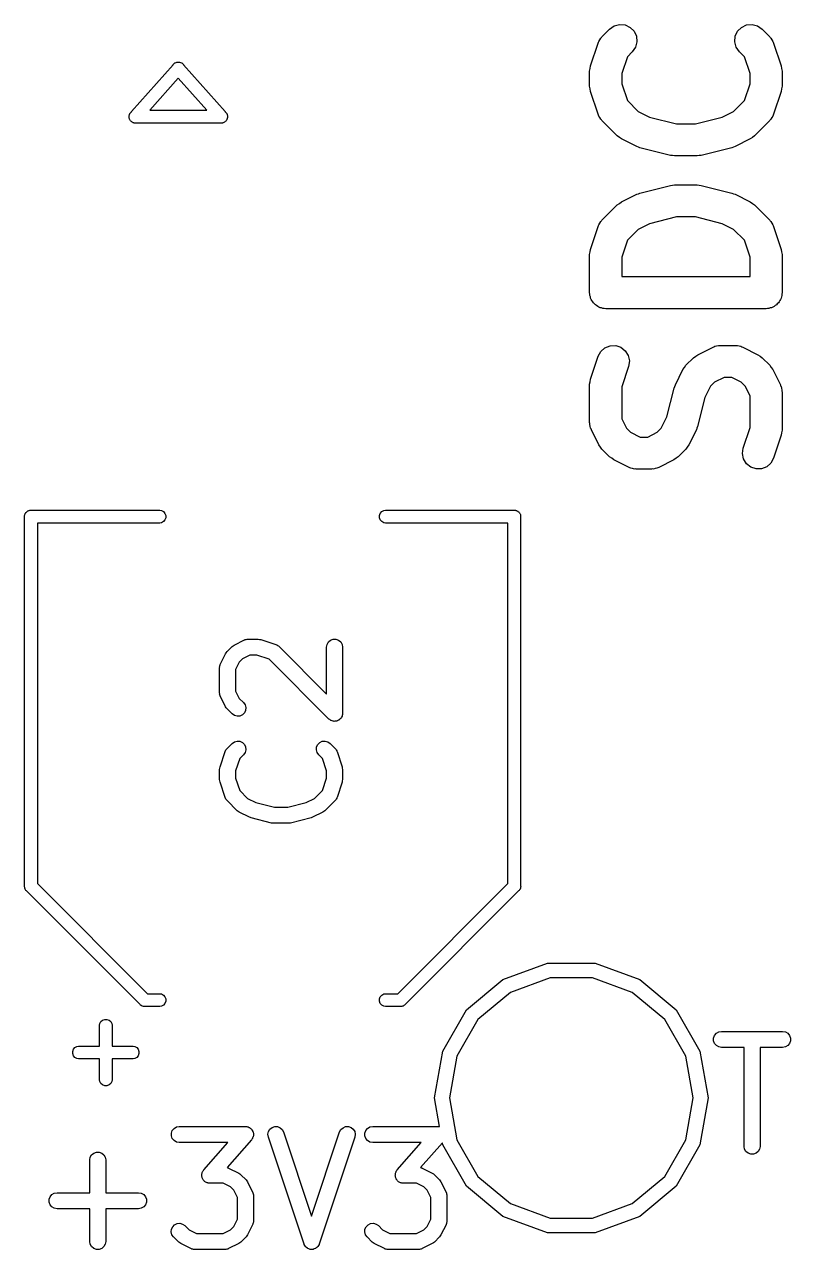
# Model space of a CAD drawing. Extents: x 51.7 to 144.6, y -96 to -33.3.
# Drawn here: x 76.55 to 83.71, y -54.88 to -43.43 of the extents above; entities that cross this region are included whole.
import ezdxf

# ---------------------------------------------------------------- set-up
doc = ezdxf.new("R2010")
doc.units = 0
doc.header["$MEASUREMENT"] = 0
doc.layers.add('BLACK', color=7, linetype='CONTINUOUS')

msp = doc.modelspace()

# ---------------------------------------------------------------- linework, layer by layer
at = {"layer": 'BLACK', "linetype": 'CONTINUOUS'}
for p, q in [((81.9479, -43.5462), (82.0194, -43.4748)), ((82.0194, -43.4748), (82.062, -43.4449)), ((82.062, -43.4449), (82.1124, -43.4314)), ((82.1124, -43.4314), (82.1643, -43.436)), ((82.1643, -43.436), (82.2115, -43.458)), ((82.2115, -43.458), (82.2483, -43.4948)), ((82.2483, -43.4948), (82.2703, -43.542)), ((83.1948, -43.542), (83.2168, -43.4948)), ((83.2168, -43.4948), (83.2537, -43.458)), ((83.2537, -43.458), (83.3009, -43.436)), ((83.3009, -43.436), (83.3528, -43.4314)), ((83.3528, -43.4314), (83.4031, -43.4449)), ((83.4031, -43.4449), (83.4458, -43.4748)), ((83.4458, -43.4748), (83.5172, -43.5462)), ((81.8403, -43.8191), (81.9117, -43.6049)), ((81.9117, -43.6049), (81.9158, -43.5972)), ((81.9158, -43.5972), (81.9181, -43.5889)), ((81.9181, -43.5889), (81.9281, -43.5745)), ((81.9281, -43.5745), (81.9365, -43.559)), ((81.9365, -43.559), (81.943, -43.5533)), ((81.943, -43.5533), (81.9479, -43.5462)), ((82.2749, -43.5939), (82.2614, -43.6442)), ((82.2703, -43.542), (82.2749, -43.5939)), ((83.1903, -43.5939), (83.1948, -43.542)), ((83.2038, -43.6442), (83.1903, -43.5939)), ((83.5172, -43.5462), (83.5222, -43.5533)), ((83.5222, -43.5533), (83.5286, -43.559)), ((83.5286, -43.559), (83.537, -43.5745)), ((83.537, -43.5745), (83.5471, -43.5889)), ((83.5471, -43.5889), (83.5493, -43.5972)), ((83.5493, -43.5972), (83.5534, -43.6049)), ((83.5534, -43.6049), (83.6249, -43.8191)), ((82.1851, -43.7333), (82.1326, -43.8909)), ((82.2315, -43.6869), (82.1851, -43.7333)), ((82.2614, -43.6442), (82.2315, -43.6869)), ((83.2336, -43.6869), (83.2038, -43.6442)), ((83.28, -43.7333), (83.2336, -43.6869)), ((83.3326, -43.8909), (83.28, -43.7333)), ((77.5466, -44.2459), (77.9355, -43.8083)), ((77.9355, -43.8083), (77.9372, -43.8052)), ((77.9372, -43.8052), (77.9425, -43.8005)), ((77.9425, -43.8005), (77.9436, -43.7992)), ((77.9436, -43.7992), (77.9464, -43.797)), ((77.9464, -43.797), (77.953, -43.7911)), ((77.953, -43.7911), (77.9547, -43.7905)), ((77.9547, -43.7905), (77.9561, -43.7894)), ((77.9561, -43.7894), (77.9645, -43.7866)), ((77.9645, -43.7866), (77.9727, -43.7833)), ((77.9727, -43.7833), (77.9745, -43.7833)), ((77.9745, -43.7833), (77.9761, -43.7827)), ((77.9761, -43.7827), (77.985, -43.783)), ((77.985, -43.783), (77.9939, -43.7827)), ((77.9939, -43.7827), (77.9955, -43.7833)), ((77.9955, -43.7833), (77.9973, -43.7833)), ((77.9973, -43.7833), (78.0055, -43.7866)), ((78.0055, -43.7866), (78.0139, -43.7894)), ((78.0139, -43.7894), (78.0153, -43.7905)), ((78.0153, -43.7905), (78.017, -43.7911)), ((78.017, -43.7911), (78.0236, -43.797)), ((78.0236, -43.797), (78.0264, -43.7992)), ((78.0264, -43.7992), (78.0275, -43.8005)), ((78.0275, -43.8005), (78.0328, -43.8052)), ((78.0328, -43.8052), (78.0345, -43.8084)), ((78.0345, -43.8084), (78.4234, -44.2459)), ((81.8326, -43.8666), (81.8367, -43.8429)), ((81.8367, -43.8429), (81.8403, -43.8191)), ((83.6249, -43.8191), (83.6284, -43.8429)), ((83.6284, -43.8429), (83.6326, -43.8666)), ((77.985, -43.9333), (77.7186, -44.233)), ((78.2514, -44.233), (77.985, -43.9333)), ((81.8326, -44.0094), (81.8326, -43.8666)), ((82.1326, -43.8909), (82.1326, -43.9851)), ((83.3326, -43.9851), (83.3326, -43.8909)), ((83.6326, -43.8666), (83.6326, -44.0094)), ((81.8367, -44.0331), (81.8326, -44.0094)), ((81.8403, -44.0569), (81.8367, -44.0331)), ((81.9117, -44.2711), (81.8403, -44.0569)), ((82.1326, -43.9851), (82.1851, -44.1427)), ((83.28, -44.1427), (83.3326, -43.9851)), ((83.6249, -44.0569), (83.5534, -44.2711)), ((83.6284, -44.0331), (83.6249, -44.0569)), ((83.6326, -44.0094), (83.6284, -44.0331)), ((82.1851, -44.1427), (82.2857, -44.2433)), ((83.1794, -44.2433), (83.28, -44.1427)), ((77.5241, -44.2913), (77.525, -44.2869)), ((77.525, -44.2974), (77.5241, -44.2913)), ((77.525, -44.2824), (77.5271, -44.2766)), ((77.525, -44.2869), (77.525, -44.2824)), ((77.525, -44.3036), (77.525, -44.2974)), ((77.5265, -44.3078), (77.525, -44.3036)), ((77.5272, -44.3122), (77.5265, -44.3078)), ((77.5271, -44.2766), (77.5284, -44.2705)), ((77.5301, -44.3176), (77.5272, -44.3122)), ((77.5284, -44.2705), (77.5307, -44.2667)), ((77.5322, -44.3235), (77.5301, -44.3176)), ((77.5307, -44.2667), (77.5322, -44.2625)), ((77.5322, -44.2625), (77.5362, -44.2578)), ((77.5362, -44.2578), (77.5367, -44.2571)), ((77.5367, -44.2571), (77.5396, -44.2538)), ((77.5396, -44.2538), (77.5458, -44.2463)), ((77.5458, -44.2463), (77.5466, -44.2459)), ((77.7186, -44.233), (78.2514, -44.233)), ((78.4234, -44.2459), (78.4242, -44.2463)), ((78.4242, -44.2463), (78.4304, -44.2538)), ((78.4304, -44.2538), (78.4333, -44.2571)), ((78.4333, -44.2571), (78.4338, -44.2578)), ((78.4338, -44.2578), (78.4378, -44.2625)), ((78.4378, -44.2625), (78.4393, -44.2667)), ((78.4399, -44.3176), (78.4378, -44.3235)), ((78.4393, -44.2667), (78.4416, -44.2705)), ((78.4428, -44.3122), (78.4399, -44.3176)), ((78.4416, -44.2705), (78.4429, -44.2766)), ((78.4435, -44.3078), (78.4428, -44.3122)), ((78.4429, -44.2766), (78.445, -44.2824)), ((78.445, -44.3036), (78.4435, -44.3078)), ((78.445, -44.2824), (78.445, -44.2869)), ((78.445, -44.2869), (78.4459, -44.2913)), ((78.4459, -44.2913), (78.445, -44.2974)), ((78.445, -44.2974), (78.445, -44.3036)), ((81.9158, -44.2788), (81.9117, -44.2711)), ((81.9181, -44.2871), (81.9158, -44.2788)), ((81.9281, -44.3015), (81.9181, -44.2871)), ((81.9365, -44.317), (81.9281, -44.3015)), ((81.943, -44.3227), (81.9365, -44.317)), ((82.2857, -44.2433), (82.3921, -44.2965)), ((82.3921, -44.2965), (82.6439, -44.3594)), ((82.8212, -44.3594), (83.0731, -44.2965)), ((83.0731, -44.2965), (83.1794, -44.2433)), ((83.5286, -44.317), (83.5222, -44.3227)), ((83.537, -44.3015), (83.5286, -44.317)), ((83.5471, -44.2871), (83.537, -44.3015)), ((83.5493, -44.2788), (83.5471, -44.2871)), ((83.5534, -44.2711), (83.5493, -44.2788)), ((77.5351, -44.3269), (77.5322, -44.3235)), ((77.5372, -44.3308), (77.5351, -44.3269)), ((77.5419, -44.3349), (77.5372, -44.3308)), ((77.5458, -44.3397), (77.5419, -44.3349)), ((77.5497, -44.3419), (77.5458, -44.3397)), ((77.553, -44.3449), (77.5497, -44.3419)), ((77.5588, -44.3472), (77.553, -44.3449)), ((77.5642, -44.3503), (77.5588, -44.3472)), ((77.5686, -44.351), (77.5642, -44.3503)), ((77.5727, -44.3527), (77.5686, -44.351)), ((77.5789, -44.3528), (77.5727, -44.3527)), ((77.5798, -44.353), (77.5789, -44.3528)), ((77.5842, -44.353), (77.5798, -44.353)), ((77.5939, -44.3533), (77.5842, -44.353)), ((77.5947, -44.353), (77.5939, -44.3533)), ((78.3753, -44.353), (77.5947, -44.353)), ((78.3761, -44.3533), (78.3753, -44.353)), ((78.3858, -44.353), (78.3761, -44.3533)), ((78.3902, -44.353), (78.3858, -44.353)), ((78.3911, -44.3528), (78.3902, -44.353)), ((78.3973, -44.3527), (78.3911, -44.3528)), ((78.4014, -44.351), (78.3973, -44.3527)), ((78.4058, -44.3503), (78.4014, -44.351)), ((78.4112, -44.3472), (78.4058, -44.3503)), ((78.417, -44.3449), (78.4112, -44.3472)), ((78.4203, -44.3419), (78.417, -44.3449)), ((78.4242, -44.3397), (78.4203, -44.3419)), ((78.4281, -44.3349), (78.4242, -44.3397)), ((78.4328, -44.3308), (78.4281, -44.3349)), ((78.4349, -44.3269), (78.4328, -44.3308)), ((78.4378, -44.3235), (78.4349, -44.3269)), ((81.9479, -44.3298), (81.943, -44.3227)), ((82.0908, -44.4726), (81.9479, -44.3298)), ((82.6439, -44.3594), (82.8212, -44.3594)), ((83.5172, -44.3298), (83.3744, -44.4726)), ((83.5222, -44.3227), (83.5172, -44.3298)), ((82.1105, -44.4864), (82.0908, -44.4726)), ((82.1298, -44.5007), (82.1105, -44.4864)), ((82.2726, -44.5722), (82.1298, -44.5007)), ((83.3354, -44.5007), (83.1925, -44.5722)), ((83.3547, -44.4864), (83.3354, -44.5007)), ((83.3744, -44.4726), (83.3547, -44.4864)), ((82.2884, -44.5768), (82.2726, -44.5722)), ((82.3033, -44.5835), (82.2884, -44.5768)), ((82.589, -44.6549), (82.3033, -44.5835)), ((82.6074, -44.6562), (82.589, -44.6549)), ((82.6254, -44.6594), (82.6074, -44.6562)), ((82.8397, -44.6594), (82.6254, -44.6594)), ((82.8578, -44.6562), (82.8397, -44.6594)), ((82.8761, -44.6549), (82.8578, -44.6562)), ((83.1618, -44.5835), (82.8761, -44.6549)), ((83.1768, -44.5768), (83.1618, -44.5835)), ((83.1925, -44.5722), (83.1768, -44.5768)), ((82.3033, -45.0068), (82.589, -44.9353)), ((82.589, -44.9353), (82.6074, -44.934)), ((82.6074, -44.934), (82.6254, -44.9309)), ((82.6254, -44.9309), (82.8397, -44.9309)), ((82.8397, -44.9309), (82.8578, -44.934)), ((82.8578, -44.934), (82.8761, -44.9353)), ((82.8761, -44.9353), (83.1618, -45.0068)), ((81.9479, -45.2605), (82.0908, -45.1176)), ((82.0908, -45.1176), (82.1105, -45.1039)), ((82.1105, -45.1039), (82.1298, -45.0895)), ((82.1298, -45.0895), (82.2726, -45.0181)), ((82.2726, -45.0181), (82.2884, -45.0134)), ((82.2884, -45.0134), (82.3033, -45.0068)), ((83.1618, -45.0068), (83.1768, -45.0134)), ((83.1768, -45.0134), (83.1925, -45.0181)), ((83.1925, -45.0181), (83.3354, -45.0895)), ((83.3354, -45.0895), (83.3547, -45.1039)), ((83.3547, -45.1039), (83.3744, -45.1176)), ((83.3744, -45.1176), (83.5172, -45.2605)), ((82.6439, -45.2309), (82.3921, -45.2938)), ((82.8212, -45.2309), (82.6439, -45.2309)), ((83.0731, -45.2938), (82.8212, -45.2309)), ((81.8403, -45.5334), (81.9117, -45.3191)), ((81.9117, -45.3191), (81.9158, -45.3115)), ((81.9158, -45.3115), (81.9181, -45.3032)), ((81.9181, -45.3032), (81.9281, -45.2888)), ((81.9281, -45.2888), (81.9365, -45.2733)), ((81.9365, -45.2733), (81.943, -45.2676)), ((81.943, -45.2676), (81.9479, -45.2605)), ((82.2857, -45.347), (82.1851, -45.4476)), ((82.3921, -45.2938), (82.2857, -45.347)), ((83.1794, -45.347), (83.0731, -45.2938)), ((83.28, -45.4476), (83.1794, -45.347)), ((83.5172, -45.2605), (83.5222, -45.2676)), ((83.5222, -45.2676), (83.5286, -45.2733)), ((83.5286, -45.2733), (83.537, -45.2888)), ((83.537, -45.2888), (83.5471, -45.3032)), ((83.5471, -45.3032), (83.5493, -45.3115)), ((83.5493, -45.3115), (83.5534, -45.3191)), ((83.5534, -45.3191), (83.6249, -45.5334)), ((82.1851, -45.4476), (82.1326, -45.6052)), ((83.3326, -45.6052), (83.28, -45.4476)), ((81.8326, -45.5809), (81.8367, -45.5572)), ((81.8367, -45.5572), (81.8403, -45.5334)), ((83.6249, -45.5334), (83.6284, -45.5572)), ((83.6284, -45.5572), (83.6326, -45.5809)), ((81.8326, -45.938), (81.8326, -45.5809)), ((82.1326, -45.6052), (82.1326, -45.788)), ((83.3326, -45.788), (83.3326, -45.6052)), ((83.6326, -45.5809), (83.6326, -45.938)), ((82.1326, -45.788), (83.3326, -45.788)), ((81.8349, -45.9509), (81.8326, -45.938)), ((81.8349, -45.964), (81.8349, -45.9509)), ((81.8393, -45.9764), (81.8349, -45.964)), ((81.8416, -45.9893), (81.8393, -45.9764)), ((81.8482, -46.0007), (81.8416, -45.9893)), ((81.8527, -46.013), (81.8482, -46.0007)), ((81.8611, -46.0231), (81.8527, -46.013)), ((81.8677, -46.0344), (81.8611, -46.0231)), ((81.8777, -46.0429), (81.8677, -46.0344)), ((83.5975, -46.0344), (83.5874, -46.0429)), ((83.604, -46.0231), (83.5975, -46.0344)), ((83.6125, -46.013), (83.604, -46.0231)), ((83.617, -46.0007), (83.6125, -46.013)), ((83.6235, -45.9893), (83.617, -46.0007)), ((83.6258, -45.9764), (83.6235, -45.9893)), ((83.6303, -45.964), (83.6258, -45.9764)), ((83.6326, -45.938), (83.6303, -45.9509)), ((83.6303, -45.9509), (83.6303, -45.964)), ((81.8862, -46.0529), (81.8777, -46.0429)), ((81.8975, -46.0595), (81.8862, -46.0529)), ((81.9076, -46.0679), (81.8975, -46.0595)), ((81.9199, -46.0724), (81.9076, -46.0679)), ((81.9313, -46.079), (81.9199, -46.0724)), ((81.9442, -46.0812), (81.9313, -46.079)), ((81.9565, -46.0857), (81.9442, -46.0812)), ((81.9696, -46.0857), (81.9565, -46.0857)), ((81.9826, -46.088), (81.9696, -46.0857)), ((83.4826, -46.088), (81.9826, -46.088)), ((83.4955, -46.0857), (83.4826, -46.088)), ((83.5086, -46.0857), (83.4955, -46.0857)), ((83.5209, -46.0812), (83.5086, -46.0857)), ((83.5339, -46.079), (83.5209, -46.0812)), ((83.5452, -46.0724), (83.5339, -46.079)), ((83.5576, -46.0679), (83.5452, -46.0724)), ((83.5676, -46.0595), (83.5576, -46.0679)), ((83.579, -46.0529), (83.5676, -46.0595)), ((83.5874, -46.0429), (83.579, -46.0529)), ((81.9117, -46.5334), (81.9365, -46.4876)), ((81.9365, -46.4876), (81.9755, -46.453)), ((81.9755, -46.453), (82.0239, -46.4339)), ((82.0239, -46.4339), (82.076, -46.4325)), ((82.076, -46.4325), (82.1254, -46.449)), ((82.1254, -46.449), (82.1662, -46.4813)), ((82.1662, -46.4813), (82.1935, -46.5257)), ((82.8441, -46.5181), (82.9869, -46.4467)), ((82.9869, -46.4467), (82.9952, -46.4442)), ((82.9952, -46.4442), (83.0027, -46.4399)), ((83.0027, -46.4399), (83.02, -46.4369)), ((83.02, -46.4369), (83.0369, -46.4318)), ((83.0369, -46.4318), (83.0455, -46.4324)), ((83.0455, -46.4324), (83.054, -46.4309)), ((83.054, -46.4309), (83.1969, -46.4309)), ((83.1969, -46.4309), (83.2054, -46.4324)), ((83.2054, -46.4324), (83.214, -46.4318)), ((83.214, -46.4318), (83.2309, -46.4369)), ((83.2309, -46.4369), (83.2482, -46.4399)), ((83.2482, -46.4399), (83.2557, -46.4442)), ((83.2557, -46.4442), (83.2639, -46.4467)), ((83.2639, -46.4467), (83.4068, -46.5181)), ((81.8403, -46.7477), (81.9117, -46.5334)), ((82.1935, -46.5257), (82.2039, -46.5768)), ((82.2039, -46.5768), (82.1963, -46.6283)), ((82.7336, -46.6176), (82.8051, -46.5462)), ((82.8051, -46.5462), (82.8248, -46.5324)), ((82.8248, -46.5324), (82.8441, -46.5181)), ((83.4068, -46.5181), (83.4261, -46.5324)), ((83.4261, -46.5324), (83.4458, -46.5462)), ((83.4458, -46.5462), (83.5172, -46.6176)), ((82.1963, -46.6283), (82.1326, -46.8195)), ((82.6341, -46.7995), (82.7056, -46.6566)), ((82.7056, -46.6566), (82.7199, -46.6373)), ((82.7199, -46.6373), (82.7336, -46.6176)), ((83.5172, -46.6176), (83.531, -46.6373)), ((83.531, -46.6373), (83.5453, -46.6566)), ((83.5453, -46.6566), (83.6167, -46.7995)), ((81.8326, -46.7951), (81.8367, -46.7715)), ((81.8326, -47.1523), (81.8326, -46.7951)), ((81.8367, -46.7715), (81.8403, -46.7477)), ((82.1326, -46.8195), (82.1326, -47.1169)), ((82.5553, -47.0999), (82.6228, -46.8302)), ((82.6228, -46.8302), (82.6294, -46.8152)), ((82.6294, -46.8152), (82.6341, -46.7995)), ((82.963, -46.8126), (82.9098, -46.9189)), ((83, -46.7756), (82.963, -46.8126)), ((83.0894, -46.7309), (83, -46.7756)), ((83.1614, -46.7309), (83.0894, -46.7309)), ((83.2509, -46.7756), (83.1614, -46.7309)), ((83.2879, -46.8126), (83.2509, -46.7756)), ((83.3326, -46.902), (83.2879, -46.8126)), ((83.6167, -46.7995), (83.6192, -46.8078)), ((83.6192, -46.8078), (83.6235, -46.8153)), ((83.6235, -46.8153), (83.6266, -46.8326)), ((83.6266, -46.8326), (83.6316, -46.8494)), ((82.9098, -46.9189), (82.8424, -47.1887)), ((83.3326, -47.1994), (83.3326, -46.902)), ((83.6316, -46.8494), (83.6311, -46.8581)), ((83.6311, -46.8581), (83.6326, -46.8666)), ((83.6326, -46.8666), (83.6326, -47.2237)), ((81.8341, -47.1608), (81.8326, -47.1523)), ((81.8336, -47.1694), (81.8341, -47.1608)), ((81.8386, -47.1863), (81.8336, -47.1694)), ((82.1326, -47.1169), (82.1773, -47.2063)), ((82.5022, -47.2063), (82.5553, -47.0999)), ((81.8416, -47.2036), (81.8386, -47.1863)), ((81.8459, -47.2111), (81.8416, -47.2036)), ((81.8484, -47.2194), (81.8459, -47.2111)), ((81.9198, -47.3622), (81.8484, -47.2194)), ((82.1773, -47.2063), (82.2143, -47.2433)), ((82.2143, -47.2433), (82.3037, -47.288)), ((82.3037, -47.288), (82.3757, -47.288)), ((82.3757, -47.288), (82.4651, -47.2433)), ((82.4651, -47.2433), (82.5022, -47.2063)), ((82.831, -47.2194), (82.7596, -47.3622)), ((82.8357, -47.2036), (82.831, -47.2194)), ((82.8424, -47.1887), (82.8357, -47.2036)), ((83.2688, -47.3906), (83.3326, -47.1994)), ((83.6249, -47.2711), (83.5534, -47.4854)), ((83.6284, -47.2474), (83.6249, -47.2711)), ((83.6326, -47.2237), (83.6284, -47.2474)), ((81.9341, -47.3815), (81.9198, -47.3622)), ((81.9479, -47.4012), (81.9341, -47.3815)), ((82.0194, -47.4726), (81.9479, -47.4012)), ((82.7315, -47.4012), (82.6601, -47.4726)), ((82.7453, -47.3815), (82.7315, -47.4012)), ((82.7596, -47.3622), (82.7453, -47.3815)), ((83.2612, -47.4421), (83.2688, -47.3906)), ((82.0391, -47.4864), (82.0194, -47.4726)), ((82.0583, -47.5007), (82.0391, -47.4864)), ((82.2012, -47.5722), (82.0583, -47.5007)), ((82.6211, -47.5007), (82.4782, -47.5722)), ((82.6404, -47.4864), (82.6211, -47.5007)), ((82.6601, -47.4726), (82.6404, -47.4864)), ((83.2716, -47.4931), (83.2612, -47.4421)), ((83.2989, -47.5375), (83.2716, -47.4931)), ((83.5534, -47.4854), (83.5286, -47.5312)), ((82.2095, -47.5746), (82.2012, -47.5722)), ((82.217, -47.579), (82.2095, -47.5746)), ((82.2343, -47.582), (82.217, -47.579)), ((82.2511, -47.587), (82.2343, -47.582)), ((82.2598, -47.5865), (82.2511, -47.587)), ((82.2683, -47.588), (82.2598, -47.5865)), ((82.4111, -47.588), (82.2683, -47.588)), ((82.4197, -47.5865), (82.4111, -47.588)), ((82.4283, -47.587), (82.4197, -47.5865)), ((82.4451, -47.582), (82.4283, -47.587)), ((82.4624, -47.579), (82.4451, -47.582)), ((82.4699, -47.5746), (82.4624, -47.579)), ((82.4782, -47.5722), (82.4699, -47.5746)), ((83.3397, -47.5699), (83.2989, -47.5375)), ((83.3891, -47.5864), (83.3397, -47.5699)), ((83.4412, -47.585), (83.3891, -47.5864)), ((83.4897, -47.5658), (83.4412, -47.585)), ((83.5286, -47.5312), (83.4897, -47.5658)), ((76.5678, -47.9853), (76.5725, -47.9827)), ((76.5725, -47.9827), (76.5765, -47.9792)), ((76.5765, -47.9792), (76.5815, -47.9774)), ((76.5815, -47.9774), (76.5862, -47.9747)), ((76.5862, -47.9747), (76.5914, -47.9738)), ((76.5914, -47.9738), (76.5964, -47.972)), ((76.5964, -47.972), (76.6017, -47.972)), ((76.6017, -47.972), (76.6018, -47.972)), ((76.6018, -47.972), (77.8122, -47.972)), ((77.8122, -47.972), (77.8278, -47.9747)), ((77.8278, -47.9747), (77.8462, -47.9853)), ((79.8878, -47.9853), (79.9062, -47.9747)), ((79.9062, -47.9747), (79.9218, -47.972)), ((79.9218, -47.972), (81.1322, -47.972)), ((81.1322, -47.972), (81.1323, -47.972)), ((81.1323, -47.972), (81.1376, -47.972)), ((81.1376, -47.972), (81.1426, -47.9738)), ((81.1426, -47.9738), (81.1478, -47.9747)), ((81.1478, -47.9747), (81.1525, -47.9774)), ((81.1525, -47.9774), (81.1575, -47.9792)), ((81.1575, -47.9792), (81.1615, -47.9827)), ((81.1615, -47.9827), (81.1662, -47.9853)), ((76.547, -48.0214), (76.5488, -48.0164)), ((76.547, -48.0268), (76.547, -48.0214)), ((76.547, -51.485), (76.547, -48.0268)), ((76.5488, -48.0164), (76.5498, -48.0112)), ((76.5498, -48.0112), (76.5524, -48.0066)), ((76.5524, -48.0066), (76.5542, -48.0015)), ((76.5542, -48.0015), (76.5577, -47.9974)), ((76.5577, -47.9974), (76.5603, -47.9928)), ((76.5603, -47.9928), (76.5644, -47.9894)), ((76.5644, -47.9894), (76.5678, -47.9853)), ((77.8122, -48.092), (76.667, -48.092)), ((76.667, -48.092), (76.667, -51.4627)), ((77.8278, -48.0893), (77.8122, -48.092)), ((77.8462, -48.0787), (77.8278, -48.0893)), ((77.8462, -47.9853), (77.8598, -48.0015)), ((77.8598, -48.0625), (77.8462, -48.0787)), ((77.8598, -48.0015), (77.867, -48.0214)), ((77.867, -48.0426), (77.8598, -48.0625)), ((77.867, -48.0214), (77.867, -48.0426)), ((79.867, -48.0214), (79.8742, -48.0015)), ((79.867, -48.0426), (79.867, -48.0214)), ((79.8742, -48.0625), (79.867, -48.0426)), ((79.8742, -48.0015), (79.8878, -47.9853)), ((79.8878, -48.0787), (79.8742, -48.0625)), ((79.9062, -48.0893), (79.8878, -48.0787)), ((79.9218, -48.092), (79.9062, -48.0893)), ((81.067, -48.092), (79.9218, -48.092)), ((81.067, -51.4627), (81.067, -48.092)), ((81.1662, -47.9853), (81.1696, -47.9894)), ((81.1696, -47.9894), (81.1737, -47.9928)), ((81.1737, -47.9928), (81.1763, -47.9975)), ((81.1763, -47.9975), (81.1798, -48.0015)), ((81.1798, -48.0015), (81.1816, -48.0065)), ((81.1816, -48.0065), (81.1843, -48.0112)), ((81.1843, -48.0112), (81.1852, -48.0164)), ((81.1852, -48.0164), (81.187, -48.0214)), ((81.187, -48.0214), (81.187, -48.0267)), ((81.187, -48.0267), (81.187, -48.0268)), ((81.187, -48.0268), (81.187, -51.485)), ((78.4886, -49.2469), (78.4984, -49.24)), ((78.4984, -49.24), (78.5081, -49.2328)), ((78.5081, -49.2328), (78.6033, -49.1852)), ((78.6033, -49.1852), (78.6075, -49.184)), ((78.6075, -49.184), (78.6112, -49.1818)), ((78.6112, -49.1818), (78.6199, -49.1803)), ((78.6199, -49.1803), (78.6283, -49.1778)), ((78.6283, -49.1778), (78.6326, -49.178)), ((78.6326, -49.178), (78.6369, -49.1773)), ((78.6369, -49.1773), (78.7321, -49.1773)), ((78.7321, -49.1773), (78.7439, -49.1794)), ((78.7439, -49.1794), (78.7558, -49.1811)), ((78.7558, -49.1811), (78.8987, -49.2288)), ((78.8987, -49.2288), (78.9025, -49.2308)), ((78.9025, -49.2308), (78.9066, -49.2319)), ((78.9066, -49.2319), (78.9138, -49.237)), ((78.9138, -49.237), (78.9216, -49.2412)), ((78.9216, -49.2412), (78.9244, -49.2444)), ((79.3714, -49.2523), (79.3759, -49.2266)), ((79.3759, -49.2266), (79.3889, -49.2041)), ((79.3889, -49.2041), (79.4089, -49.1873)), ((79.4089, -49.1873), (79.4334, -49.1784)), ((79.4334, -49.1784), (79.4594, -49.1784)), ((79.4594, -49.1784), (79.4839, -49.1873)), ((79.4839, -49.1873), (79.5038, -49.2041)), ((79.5038, -49.2041), (79.5169, -49.2266)), ((79.5169, -49.2266), (79.5214, -49.2523)), ((78.3793, -49.4092), (78.4269, -49.314)), ((78.4269, -49.314), (78.4341, -49.3043)), ((78.4341, -49.3043), (78.441, -49.2945)), ((78.441, -49.2945), (78.4886, -49.2469)), ((78.6546, -49.3273), (78.586, -49.3615)), ((78.7199, -49.3273), (78.6546, -49.3273)), ((78.8344, -49.3655), (78.7199, -49.3273)), ((78.9244, -49.2444), (78.928, -49.2469)), ((78.928, -49.2469), (79.3714, -49.6903)), ((79.3714, -49.6903), (79.3714, -49.2523)), ((79.5214, -49.2523), (79.5214, -49.8713)), ((78.3714, -49.4428), (78.3721, -49.4385)), ((78.3714, -49.6809), (78.3714, -49.4428)), ((78.3719, -49.4342), (78.3744, -49.4258)), ((78.3721, -49.4385), (78.3719, -49.4342)), ((78.3744, -49.4258), (78.3759, -49.4171)), ((78.3759, -49.4171), (78.3781, -49.4134)), ((78.3781, -49.4134), (78.3793, -49.4092)), ((78.5556, -49.3919), (78.5214, -49.4605)), ((78.5214, -49.4605), (78.5214, -49.6632)), ((78.586, -49.3615), (78.5556, -49.3919)), ((79.3933, -49.9244), (78.8344, -49.3655)), ((78.3721, -49.6851), (78.3714, -49.6809)), ((78.3719, -49.6894), (78.3721, -49.6851)), ((78.3744, -49.6979), (78.3719, -49.6894)), ((78.3759, -49.7065), (78.3744, -49.6979)), ((78.5214, -49.6632), (78.5556, -49.7317)), ((78.3781, -49.7103), (78.3759, -49.7065)), ((78.3793, -49.7144), (78.3781, -49.7103)), ((78.4269, -49.8096), (78.3793, -49.7144)), ((78.4341, -49.8193), (78.4269, -49.8096)), ((78.5556, -49.7317), (78.5947, -49.7707)), ((78.5947, -49.7707), (78.6096, -49.792)), ((78.6096, -49.792), (78.6163, -49.8172)), ((78.441, -49.8291), (78.4341, -49.8193)), ((78.4886, -49.8767), (78.441, -49.8291)), ((78.5099, -49.8917), (78.4886, -49.8767)), ((78.5351, -49.8984), (78.5099, -49.8917)), ((78.561, -49.8962), (78.5351, -49.8984)), ((78.5846, -49.8852), (78.561, -49.8962)), ((78.6031, -49.8667), (78.5846, -49.8852)), ((78.6141, -49.8431), (78.6031, -49.8667)), ((78.6163, -49.8172), (78.6141, -49.8431)), ((79.4014, -49.93), (79.3933, -49.9244)), ((79.4089, -49.9363), (79.4014, -49.93)), ((79.4963, -49.9258), (79.4894, -49.9328)), ((79.5038, -49.9195), (79.4963, -49.9258)), ((79.5055, -49.9167), (79.5038, -49.9195)), ((79.5078, -49.9144), (79.5055, -49.9167)), ((79.512, -49.9055), (79.5078, -49.9144)), ((79.5169, -49.897), (79.512, -49.9055)), ((79.5174, -49.8937), (79.5169, -49.897)), ((79.5188, -49.8907), (79.5174, -49.8937)), ((79.5197, -49.881), (79.5188, -49.8907)), ((79.5214, -49.8713), (79.5197, -49.881)), ((79.412, -49.9374), (79.4089, -49.9363)), ((79.4147, -49.9393), (79.412, -49.9374)), ((79.4241, -49.9418), (79.4147, -49.9393)), ((79.4334, -49.9452), (79.4241, -49.9418)), ((79.4367, -49.9452), (79.4334, -49.9452)), ((79.4398, -49.946), (79.4367, -49.9452)), ((79.4496, -49.9452), (79.4398, -49.946)), ((79.4594, -49.9452), (79.4496, -49.9452)), ((79.4625, -49.9441), (79.4594, -49.9452)), ((79.4658, -49.9438), (79.4625, -49.9441)), ((79.4747, -49.9396), (79.4658, -49.9438)), ((79.4839, -49.9363), (79.4747, -49.9396)), ((79.4864, -49.9342), (79.4839, -49.9363)), ((79.4894, -49.9328), (79.4864, -49.9342)), ((78.441, -50.1993), (78.4886, -50.1516)), ((78.4886, -50.1516), (78.5099, -50.1367)), ((78.5099, -50.1367), (78.5351, -50.13)), ((78.5351, -50.13), (78.561, -50.1322)), ((78.561, -50.1322), (78.5846, -50.1432)), ((78.5846, -50.1432), (78.6031, -50.1616)), ((79.2897, -50.1616), (79.3081, -50.1432)), ((79.3081, -50.1432), (79.3317, -50.1322)), ((79.3317, -50.1322), (79.3577, -50.13)), ((79.3577, -50.13), (79.3828, -50.1367)), ((79.3828, -50.1367), (79.4042, -50.1516)), ((79.4042, -50.1516), (79.4518, -50.1993)), ((78.3752, -50.3714), (78.4228, -50.2286)), ((78.4228, -50.2286), (78.4249, -50.2248)), ((78.4249, -50.2248), (78.426, -50.2206)), ((78.426, -50.2206), (78.4311, -50.2134)), ((78.4311, -50.2134), (78.4353, -50.2057)), ((78.4353, -50.2057), (78.4385, -50.2028)), ((78.4385, -50.2028), (78.441, -50.1993)), ((78.5947, -50.2577), (78.5596, -50.2928)), ((78.6096, -50.2364), (78.5947, -50.2577)), ((78.6031, -50.1616), (78.6141, -50.1853)), ((78.6163, -50.2112), (78.6096, -50.2364)), ((78.6141, -50.1853), (78.6163, -50.2112)), ((79.2764, -50.2112), (79.2787, -50.1853)), ((79.2832, -50.2364), (79.2764, -50.2112)), ((79.2787, -50.1853), (79.2897, -50.1616)), ((79.2981, -50.2577), (79.2832, -50.2364)), ((79.3332, -50.2928), (79.2981, -50.2577)), ((79.4518, -50.1993), (79.4543, -50.2028)), ((79.4543, -50.2028), (79.4575, -50.2057)), ((79.4575, -50.2057), (79.4617, -50.2134)), ((79.4617, -50.2134), (79.4667, -50.2206)), ((79.4667, -50.2206), (79.4679, -50.2248)), ((79.4679, -50.2248), (79.4699, -50.2286)), ((79.4699, -50.2286), (79.5175, -50.3714)), ((78.3714, -50.3951), (78.3735, -50.3833)), ((78.3735, -50.3833), (78.3752, -50.3714)), ((78.5596, -50.2928), (78.5214, -50.4073)), ((79.3714, -50.4073), (79.3332, -50.2928)), ((79.5175, -50.3714), (79.5193, -50.3833)), ((79.5193, -50.3833), (79.5214, -50.3951)), ((78.3714, -50.4904), (78.3714, -50.3951)), ((78.3735, -50.5022), (78.3714, -50.4904)), ((78.3752, -50.5141), (78.3735, -50.5022)), ((78.5214, -50.4073), (78.5214, -50.4782)), ((78.5214, -50.4782), (78.5596, -50.5927)), ((79.3332, -50.5927), (79.3714, -50.4782)), ((79.3714, -50.4782), (79.3714, -50.4073)), ((79.5193, -50.5022), (79.5175, -50.5141)), ((79.5214, -50.4904), (79.5193, -50.5022)), ((79.5214, -50.3951), (79.5214, -50.4904)), ((78.4228, -50.657), (78.3752, -50.5141)), ((78.5596, -50.5927), (78.6337, -50.6668)), ((79.2591, -50.6668), (79.3332, -50.5927)), ((79.5175, -50.5141), (79.4699, -50.657)), ((78.4249, -50.6608), (78.4228, -50.657)), ((78.426, -50.6649), (78.4249, -50.6608)), ((78.4311, -50.6721), (78.426, -50.6649)), ((78.4353, -50.6799), (78.4311, -50.6721)), ((78.4385, -50.6827), (78.4353, -50.6799)), ((78.441, -50.6863), (78.4385, -50.6827)), ((78.5362, -50.7815), (78.441, -50.6863)), ((78.6337, -50.6668), (78.7107, -50.7053)), ((78.7107, -50.7053), (78.8842, -50.7487)), ((79.0086, -50.7487), (79.1821, -50.7053)), ((79.1821, -50.7053), (79.2591, -50.6668)), ((79.4518, -50.6863), (79.3566, -50.7815)), ((79.4543, -50.6827), (79.4518, -50.6863)), ((79.4575, -50.6799), (79.4543, -50.6827)), ((79.4617, -50.6721), (79.4575, -50.6799)), ((79.4667, -50.6649), (79.4617, -50.6721)), ((79.4679, -50.6608), (79.4667, -50.6649)), ((79.4699, -50.657), (79.4679, -50.6608)), ((78.546, -50.7884), (78.5362, -50.7815)), ((78.5557, -50.7956), (78.546, -50.7884)), ((78.6509, -50.8432), (78.5557, -50.7956)), ((78.6588, -50.8455), (78.6509, -50.8432)), ((78.6663, -50.8489), (78.6588, -50.8455)), ((78.8842, -50.7487), (79.0086, -50.7487)), ((79.234, -50.8455), (79.2265, -50.8489)), ((79.2418, -50.8432), (79.234, -50.8455)), ((79.3371, -50.7956), (79.2418, -50.8432)), ((79.3467, -50.7884), (79.3371, -50.7956)), ((79.3566, -50.7815), (79.3467, -50.7884)), ((78.8568, -50.8965), (78.6663, -50.8489)), ((78.8659, -50.8971), (78.8568, -50.8965)), ((78.875, -50.8987), (78.8659, -50.8971)), ((79.0178, -50.8987), (78.875, -50.8987)), ((79.0268, -50.8971), (79.0178, -50.8987)), ((79.036, -50.8965), (79.0268, -50.8971)), ((79.2265, -50.8489), (79.036, -50.8965)), ((76.5463, -51.4929), (76.547, -51.485)), ((76.5484, -51.5006), (76.5463, -51.4929)), ((76.5497, -51.5084), (76.5484, -51.5006)), ((76.5511, -51.5107), (76.5497, -51.5084)), ((76.5518, -51.5133), (76.5511, -51.5107)), ((76.5563, -51.5198), (76.5518, -51.5133)), ((76.5603, -51.5267), (76.5563, -51.5198)), ((76.5664, -51.5318), (76.5603, -51.5267)), ((77.6272, -52.5926), (76.5664, -51.5318)), ((76.667, -51.4627), (77.6963, -52.492)), ((80.0377, -52.492), (81.067, -51.4627)), ((81.1676, -51.5318), (80.1068, -52.5926)), ((81.1737, -51.5267), (81.1676, -51.5318)), ((81.1776, -51.5198), (81.1737, -51.5267)), ((81.1822, -51.5133), (81.1776, -51.5198)), ((81.1829, -51.5107), (81.1822, -51.5133)), ((81.1843, -51.5084), (81.1829, -51.5107)), ((81.1856, -51.5006), (81.1843, -51.5084)), ((81.1877, -51.4929), (81.1856, -51.5006)), ((81.187, -51.485), (81.1877, -51.4929)), ((81.021, -52.3585), (81.4387, -52.2064)), ((81.4387, -52.2064), (81.8833, -52.2064)), ((81.8833, -52.2064), (82.301, -52.3585)), ((80.6805, -52.6442), (81.021, -52.3585)), ((81.463, -52.3443), (81.091, -52.4797)), ((81.859, -52.3443), (81.463, -52.3443)), ((82.231, -52.4797), (81.859, -52.3443)), ((82.301, -52.3585), (82.6415, -52.6442)), ((77.6963, -52.492), (77.8122, -52.492)), ((77.8122, -52.492), (77.8278, -52.4947)), ((77.8278, -52.4947), (77.8462, -52.5053)), ((77.8462, -52.5053), (77.8598, -52.5215)), ((77.8598, -52.5215), (77.867, -52.5414)), ((77.867, -52.5626), (77.8598, -52.5825)), ((77.867, -52.5414), (77.867, -52.5626)), ((79.867, -52.5414), (79.8742, -52.5215)), ((79.867, -52.5626), (79.867, -52.5414)), ((79.8742, -52.5825), (79.867, -52.5626)), ((79.8742, -52.5215), (79.8878, -52.5053)), ((79.8878, -52.5053), (79.9062, -52.4947)), ((79.9062, -52.4947), (79.9218, -52.492)), ((79.9218, -52.492), (80.0377, -52.492)), ((81.091, -52.4797), (80.7877, -52.7342)), ((82.5343, -52.7342), (82.231, -52.4797)), ((77.6323, -52.5987), (77.6272, -52.5926)), ((77.6392, -52.6026), (77.6323, -52.5987)), ((77.6457, -52.6072), (77.6392, -52.6026)), ((77.6483, -52.6079), (77.6457, -52.6072)), ((77.6506, -52.6093), (77.6483, -52.6079)), ((77.6584, -52.6106), (77.6506, -52.6093)), ((77.6661, -52.6127), (77.6584, -52.6106)), ((77.674, -52.612), (77.6661, -52.6127)), ((77.8122, -52.612), (77.674, -52.612)), ((77.8278, -52.6093), (77.8122, -52.612)), ((77.8462, -52.5987), (77.8278, -52.6093)), ((77.8598, -52.5825), (77.8462, -52.5987)), ((79.8878, -52.5987), (79.8742, -52.5825)), ((79.9062, -52.6093), (79.8878, -52.5987)), ((79.9218, -52.612), (79.9062, -52.6093)), ((80.06, -52.612), (79.9218, -52.612)), ((80.0679, -52.6127), (80.06, -52.612)), ((80.0756, -52.6106), (80.0679, -52.6127)), ((80.0834, -52.6093), (80.0756, -52.6106)), ((80.0857, -52.6079), (80.0834, -52.6093)), ((80.0883, -52.6072), (80.0857, -52.6079)), ((80.0948, -52.6027), (80.0883, -52.6072)), ((80.1017, -52.5987), (80.0948, -52.6027)), ((80.1068, -52.5926), (80.1017, -52.5987)), ((80.4582, -53.0292), (80.6805, -52.6442)), ((82.6415, -52.6442), (82.8638, -53.0292)), ((77.247, -52.7868), (77.2497, -52.7712)), ((77.247, -52.982), (77.247, -52.7868)), ((77.2497, -52.7712), (77.2603, -52.7528)), ((77.2603, -52.7528), (77.2765, -52.7392)), ((77.2765, -52.7392), (77.2964, -52.732)), ((77.2964, -52.732), (77.3176, -52.732)), ((77.3176, -52.732), (77.3375, -52.7392)), ((77.3375, -52.7392), (77.3537, -52.7528)), ((77.3537, -52.7528), (77.3643, -52.7712)), ((77.3643, -52.7712), (77.367, -52.7868)), ((77.367, -52.7868), (77.367, -52.982)), ((80.7877, -52.7342), (80.5897, -53.0771)), ((82.7322, -53.0771), (82.5343, -52.7342)), ((82.9922, -52.9064), (83.0011, -52.8819)), ((82.9922, -52.9324), (82.9922, -52.9064)), ((83.0011, -52.8819), (83.0179, -52.8619)), ((83.0179, -52.8619), (83.0404, -52.8489)), ((83.0404, -52.8489), (83.0661, -52.8444)), ((83.0661, -52.8444), (83.6375, -52.8444)), ((83.6375, -52.8444), (83.6632, -52.8489)), ((83.6632, -52.8489), (83.6857, -52.8619)), ((83.6857, -52.8619), (83.7025, -52.8819)), ((83.7025, -52.8819), (83.7114, -52.9064)), ((83.7114, -52.9064), (83.7114, -52.9324)), ((76.997, -53.0314), (77.0042, -53.0115)), ((77.0042, -53.0115), (77.0178, -52.9953)), ((77.0178, -52.9953), (77.0362, -52.9847)), ((77.0362, -52.9847), (77.0518, -52.982)), ((77.0518, -52.982), (77.247, -52.982)), ((77.367, -52.982), (77.5622, -52.982)), ((77.5622, -52.982), (77.5778, -52.9847)), ((77.5778, -52.9847), (77.5962, -52.9953)), ((77.5962, -52.9953), (77.6098, -53.0115)), ((77.6098, -53.0115), (77.617, -53.0314)), ((83.0011, -52.9569), (82.9922, -52.9324)), ((83.0179, -52.9768), (83.0011, -52.9569)), ((83.0404, -52.9899), (83.0179, -52.9768)), ((83.0661, -52.9944), (83.0404, -52.9899)), ((83.2768, -52.9944), (83.0661, -52.9944)), ((83.2768, -53.9194), (83.2768, -52.9944)), ((83.6375, -52.9944), (83.4268, -52.9944)), ((83.4268, -52.9944), (83.4268, -53.9194)), ((83.6632, -52.9899), (83.6375, -52.9944)), ((83.6857, -52.9768), (83.6632, -52.9899)), ((83.7025, -52.9569), (83.6857, -52.9768)), ((83.7114, -52.9324), (83.7025, -52.9569)), ((76.997, -53.0526), (76.997, -53.0314)), ((77.0042, -53.0725), (76.997, -53.0526)), ((77.0178, -53.0887), (77.0042, -53.0725)), ((77.0362, -53.0993), (77.0178, -53.0887)), ((77.0518, -53.102), (77.0362, -53.0993)), ((77.247, -53.102), (77.0518, -53.102)), ((77.247, -53.2972), (77.247, -53.102)), ((77.5622, -53.102), (77.367, -53.102)), ((77.367, -53.102), (77.367, -53.2972)), ((77.5778, -53.0993), (77.5622, -53.102)), ((77.5962, -53.0887), (77.5778, -53.0993)), ((77.6098, -53.0725), (77.5962, -53.0887)), ((77.617, -53.0526), (77.6098, -53.0725)), ((77.617, -53.0314), (77.617, -53.0526)), ((80.381, -53.467), (80.4582, -53.0292)), ((80.5897, -53.0771), (80.521, -53.467)), ((82.801, -53.467), (82.7322, -53.0771)), ((82.8638, -53.0292), (82.941, -53.467)), ((77.2497, -53.3128), (77.247, -53.2972)), ((77.2603, -53.3312), (77.2497, -53.3128)), ((77.2765, -53.3448), (77.2603, -53.3312)), ((77.2964, -53.352), (77.2765, -53.3448)), ((77.3176, -53.352), (77.2964, -53.352)), ((77.3375, -53.3448), (77.3176, -53.352)), ((77.3537, -53.3312), (77.3375, -53.3448)), ((77.3643, -53.3128), (77.3537, -53.3312)), ((77.367, -53.2972), (77.3643, -53.3128)), ((80.4281, -53.7344), (80.381, -53.467)), ((80.521, -53.467), (80.5897, -53.8569)), ((82.7322, -53.8569), (82.801, -53.467)), ((82.941, -53.467), (82.8638, -53.9048)), ((77.9201, -53.7954), (77.929, -53.7709)), ((77.9201, -53.8214), (77.9201, -53.7954)), ((77.929, -53.8459), (77.9201, -53.8214)), ((77.929, -53.7709), (77.9457, -53.7509)), ((77.9457, -53.7509), (77.9683, -53.7379)), ((77.9683, -53.7379), (77.994, -53.7334)), ((77.994, -53.7334), (78.613, -53.7334)), ((78.613, -53.7334), (78.6202, -53.7347)), ((78.6202, -53.7347), (78.6275, -53.7348)), ((78.6275, -53.7348), (78.6329, -53.7369)), ((78.6329, -53.7369), (78.6387, -53.7379)), ((78.6387, -53.7379), (78.645, -53.7416)), ((78.645, -53.7416), (78.6518, -53.7442)), ((78.6518, -53.7442), (78.6562, -53.748)), ((78.6562, -53.748), (78.6612, -53.7509)), ((78.6612, -53.7509), (78.6659, -53.7565)), ((78.6659, -53.7565), (78.6714, -53.7614)), ((78.6714, -53.7614), (78.6742, -53.7664)), ((78.6742, -53.7664), (78.678, -53.7709)), ((78.678, -53.7709), (78.6805, -53.7778)), ((78.6805, -53.7778), (78.684, -53.7842)), ((78.684, -53.7842), (78.6849, -53.7899)), ((78.6869, -53.8214), (78.6844, -53.8283)), ((78.6849, -53.7899), (78.6869, -53.7954)), ((78.6869, -53.7954), (78.6869, -53.8027)), ((78.6869, -53.8027), (78.688, -53.8099)), ((78.688, -53.8099), (78.6869, -53.8156)), ((78.6869, -53.8156), (78.6869, -53.8214)), ((78.8237, -53.8063), (78.829, -53.7808)), ((78.8276, -53.8321), (78.8237, -53.8063)), ((78.829, -53.7808), (78.8426, -53.7586)), ((78.8426, -53.7586), (78.863, -53.7424)), ((78.863, -53.7424), (78.8877, -53.7342)), ((78.8877, -53.7342), (78.9137, -53.7349)), ((78.9137, -53.7349), (78.938, -53.7445)), ((78.938, -53.7445), (78.9575, -53.7618)), ((78.9575, -53.7618), (78.9699, -53.7847)), ((78.9699, -53.7847), (79.232, -54.5712)), ((79.232, -54.5712), (79.4942, -53.7847)), ((79.4942, -53.7847), (79.5066, -53.7618)), ((79.5066, -53.7618), (79.5261, -53.7445)), ((79.5261, -53.7445), (79.5503, -53.7349)), ((79.5503, -53.7349), (79.5764, -53.7342)), ((79.5764, -53.7342), (79.6011, -53.7424)), ((79.6011, -53.7424), (79.6215, -53.7586)), ((79.6215, -53.7586), (79.6351, -53.7808)), ((79.6351, -53.7808), (79.6404, -53.8063)), ((79.6404, -53.8063), (79.6365, -53.8321)), ((79.7296, -53.7954), (79.7385, -53.7709)), ((79.7296, -53.8214), (79.7296, -53.7954)), ((79.7385, -53.8459), (79.7296, -53.8214)), ((79.7385, -53.7709), (79.7553, -53.7509)), ((79.7553, -53.7509), (79.7778, -53.7379)), ((79.7778, -53.7379), (79.8035, -53.7334)), ((79.8035, -53.7334), (80.4225, -53.7334)), ((80.4225, -53.7334), (80.4281, -53.7344)), ((77.9457, -53.8658), (77.929, -53.8459)), ((77.9683, -53.8789), (77.9457, -53.8658)), ((77.994, -53.8834), (77.9683, -53.8789)), ((78.4477, -53.8834), (77.994, -53.8834)), ((78.2232, -54.1399), (78.4477, -53.8834)), ((78.6694, -53.8578), (78.442, -54.1178)), ((78.6732, -53.8515), (78.6694, -53.8578)), ((78.678, -53.8459), (78.6732, -53.8515)), ((78.6799, -53.8404), (78.678, -53.8459)), ((78.6829, -53.8355), (78.6799, -53.8404)), ((78.6844, -53.8283), (78.6829, -53.8355)), ((79.1609, -54.8321), (78.8276, -53.8321)), ((79.6365, -53.8321), (79.3032, -54.8321)), ((79.7553, -53.8658), (79.7385, -53.8459)), ((79.7778, -53.8789), (79.7553, -53.8658)), ((79.8035, -53.8834), (79.7778, -53.8789)), ((80.2572, -53.8834), (79.8035, -53.8834)), ((80.0327, -54.1399), (80.2572, -53.8834)), ((80.4548, -53.8854), (80.2515, -54.1178)), ((80.4582, -53.9048), (80.4548, -53.8854)), ((80.6805, -54.2898), (80.4582, -53.9048)), ((80.5897, -53.8569), (80.7877, -54.1998)), ((82.5343, -54.1998), (82.7322, -53.8569)), ((82.8638, -53.9048), (82.6415, -54.2898)), ((83.2813, -53.945), (83.2768, -53.9194)), ((83.4268, -53.9194), (83.4223, -53.945)), ((77.157, -54.0465), (77.1616, -54.0208)), ((77.157, -54.3524), (77.157, -54.0465)), ((77.1616, -54.0208), (77.1746, -53.9983)), ((77.1746, -53.9983), (77.1945, -53.9815)), ((77.1945, -53.9815), (77.219, -53.9726)), ((77.219, -53.9726), (77.2451, -53.9726)), ((77.2451, -53.9726), (77.2695, -53.9815)), ((77.2695, -53.9815), (77.2895, -53.9983)), ((77.2895, -53.9983), (77.3025, -54.0208)), ((77.3025, -54.0208), (77.307, -54.0465)), ((77.307, -54.0465), (77.307, -54.3524)), ((83.2944, -53.9676), (83.2813, -53.945)), ((83.3143, -53.9843), (83.2944, -53.9676)), ((83.3388, -53.9932), (83.3143, -53.9843)), ((83.3648, -53.9932), (83.3388, -53.9932)), ((83.3893, -53.9843), (83.3648, -53.9932)), ((83.4093, -53.9676), (83.3893, -53.9843)), ((83.4223, -53.945), (83.4093, -53.9676)), ((78.2083, -54.1694), (78.2097, -54.1622)), ((78.2097, -54.1622), (78.2127, -54.1573)), ((78.2127, -54.1573), (78.2147, -54.1518)), ((78.2147, -54.1518), (78.2194, -54.1462)), ((78.2194, -54.1462), (78.2232, -54.1399)), ((78.442, -54.1178), (78.4482, -54.1189)), ((78.4482, -54.1189), (78.4519, -54.121)), ((78.4519, -54.121), (78.4561, -54.1223)), ((78.4561, -54.1223), (78.5513, -54.1699)), ((80.0178, -54.1694), (80.0193, -54.1622)), ((80.0193, -54.1622), (80.0223, -54.1573)), ((80.0223, -54.1573), (80.0242, -54.1518)), ((80.0242, -54.1518), (80.029, -54.1462)), ((80.029, -54.1462), (80.0327, -54.1399)), ((80.2515, -54.1178), (80.2577, -54.1189)), ((80.2577, -54.1189), (80.2614, -54.121)), ((80.2614, -54.121), (80.2656, -54.1223)), ((80.2656, -54.1223), (80.3608, -54.1699)), ((78.2047, -54.1878), (78.2058, -54.1821)), ((78.2058, -54.195), (78.2047, -54.1878)), ((78.2058, -54.1763), (78.2083, -54.1694)), ((78.2058, -54.1821), (78.2058, -54.1763)), ((78.2058, -54.2024), (78.2058, -54.195)), ((78.2078, -54.2078), (78.2058, -54.2024)), ((78.2087, -54.2135), (78.2078, -54.2078)), ((78.2122, -54.2199), (78.2087, -54.2135)), ((78.2147, -54.2268), (78.2122, -54.2199)), ((78.2184, -54.2313), (78.2147, -54.2268)), ((78.2212, -54.2363), (78.2184, -54.2313)), ((78.2267, -54.2412), (78.2212, -54.2363)), ((78.2315, -54.2468), (78.2267, -54.2412)), ((78.2365, -54.2497), (78.2315, -54.2468)), ((78.2408, -54.2535), (78.2365, -54.2497)), ((78.2477, -54.2561), (78.2408, -54.2535)), ((78.254, -54.2598), (78.2477, -54.2561)), ((78.2597, -54.2608), (78.254, -54.2598)), ((78.2651, -54.2629), (78.2597, -54.2608)), ((78.2724, -54.2631), (78.2651, -54.2629)), ((78.2797, -54.2643), (78.2724, -54.2631)), ((78.4048, -54.2643), (78.2797, -54.2643)), ((78.4733, -54.2986), (78.4048, -54.2643)), ((78.5513, -54.1699), (78.561, -54.177)), ((78.561, -54.177), (78.5708, -54.1839)), ((78.5708, -54.1839), (78.6184, -54.2315)), ((78.6184, -54.2315), (78.6253, -54.2414)), ((78.6253, -54.2414), (78.6325, -54.251)), ((78.6325, -54.251), (78.6801, -54.3463)), ((80.0142, -54.1878), (80.0153, -54.1821)), ((80.0153, -54.195), (80.0142, -54.1878)), ((80.0153, -54.1763), (80.0178, -54.1694)), ((80.0153, -54.1821), (80.0153, -54.1763)), ((80.0153, -54.2024), (80.0153, -54.195)), ((80.0173, -54.2078), (80.0153, -54.2024)), ((80.0182, -54.2135), (80.0173, -54.2078)), ((80.0217, -54.2199), (80.0182, -54.2135)), ((80.0242, -54.2268), (80.0217, -54.2199)), ((80.028, -54.2313), (80.0242, -54.2268)), ((80.0308, -54.2363), (80.028, -54.2313)), ((80.0363, -54.2412), (80.0308, -54.2363)), ((80.041, -54.2468), (80.0363, -54.2412)), ((80.046, -54.2497), (80.041, -54.2468)), ((80.0504, -54.2535), (80.046, -54.2497)), ((80.0572, -54.2561), (80.0504, -54.2535)), ((80.0635, -54.2598), (80.0572, -54.2561)), ((80.0692, -54.2608), (80.0635, -54.2598)), ((80.0746, -54.2629), (80.0692, -54.2608)), ((80.082, -54.2631), (80.0746, -54.2629)), ((80.0892, -54.2643), (80.082, -54.2631)), ((80.2143, -54.2643), (80.0892, -54.2643)), ((80.2829, -54.2986), (80.2143, -54.2643)), ((80.3608, -54.1699), (80.3705, -54.177)), ((80.3705, -54.177), (80.3803, -54.1839)), ((80.3803, -54.1839), (80.4279, -54.2315)), ((80.4279, -54.2315), (80.4348, -54.2414)), ((80.4348, -54.2414), (80.442, -54.251)), ((80.442, -54.251), (80.4896, -54.3463)), ((80.7877, -54.1998), (81.091, -54.4543)), ((82.231, -54.4543), (82.5343, -54.1998)), ((76.7772, -54.4144), (76.7861, -54.3899)), ((76.7861, -54.3899), (76.8029, -54.37)), ((76.8029, -54.37), (76.8254, -54.357)), ((76.8254, -54.357), (76.8511, -54.3524)), ((76.8511, -54.3524), (77.157, -54.3524)), ((77.307, -54.3524), (77.613, -54.3524)), ((77.613, -54.3524), (77.6387, -54.357)), ((77.6387, -54.357), (77.6612, -54.37)), ((77.6612, -54.37), (77.678, -54.3899)), ((77.678, -54.3899), (77.6869, -54.4144)), ((78.5037, -54.329), (78.4733, -54.2986)), ((78.538, -54.3975), (78.5037, -54.329)), ((78.6801, -54.3463), (78.6813, -54.3504)), ((78.6813, -54.3504), (78.6835, -54.3542)), ((78.6835, -54.3542), (78.685, -54.3628)), ((78.685, -54.3628), (78.6875, -54.3712)), ((78.6875, -54.3712), (78.6872, -54.3755)), ((78.6872, -54.3755), (78.688, -54.3798)), ((78.688, -54.3798), (78.688, -54.6179)), ((80.3133, -54.329), (80.2829, -54.2986)), ((80.3475, -54.3975), (80.3133, -54.329)), ((80.4896, -54.3463), (80.4908, -54.3504)), ((80.4908, -54.3504), (80.493, -54.3542)), ((80.493, -54.3542), (80.4945, -54.3628)), ((80.4945, -54.3628), (80.497, -54.3712)), ((80.497, -54.3712), (80.4968, -54.3755)), ((80.4968, -54.3755), (80.4975, -54.3798)), ((80.4975, -54.3798), (80.4975, -54.6179)), ((81.021, -54.5755), (80.6805, -54.2898)), ((82.6415, -54.2898), (82.301, -54.5755)), ((76.7772, -54.4405), (76.7772, -54.4144)), ((76.7861, -54.4649), (76.7772, -54.4405)), ((76.8029, -54.4849), (76.7861, -54.4649)), ((76.8254, -54.4979), (76.8029, -54.4849)), ((76.8511, -54.5024), (76.8254, -54.4979)), ((77.157, -54.5024), (76.8511, -54.5024)), ((77.157, -54.8084), (77.157, -54.5024)), ((77.613, -54.5024), (77.307, -54.5024)), ((77.307, -54.5024), (77.307, -54.8084)), ((77.6387, -54.4979), (77.613, -54.5024)), ((77.6612, -54.4849), (77.6387, -54.4979)), ((77.678, -54.4649), (77.6612, -54.4849)), ((77.6869, -54.4405), (77.678, -54.4649)), ((77.6869, -54.4144), (77.6869, -54.4405)), ((78.538, -54.6002), (78.538, -54.3975)), ((80.3475, -54.6002), (80.3475, -54.3975)), ((81.091, -54.4543), (81.463, -54.5897)), ((81.859, -54.5897), (82.231, -54.4543)), ((78.5037, -54.6687), (78.538, -54.6002)), ((78.688, -54.6179), (78.6872, -54.6222)), ((78.6872, -54.6222), (78.6875, -54.6265)), ((80.3133, -54.6687), (80.3475, -54.6002)), ((80.4975, -54.6179), (80.4968, -54.6222)), ((80.4968, -54.6222), (80.497, -54.6265)), ((81.4387, -54.7276), (81.021, -54.5755)), ((81.463, -54.5897), (81.859, -54.5897)), ((82.301, -54.5755), (81.8833, -54.7276)), ((77.9192, -54.7197), (77.9215, -54.6937)), ((77.926, -54.7448), (77.9192, -54.7197)), ((77.9215, -54.6937), (77.9325, -54.6701)), ((77.9325, -54.6701), (77.9509, -54.6517)), ((77.9509, -54.6517), (77.9745, -54.6407)), ((77.9745, -54.6407), (78.0005, -54.6384)), ((78.0005, -54.6384), (78.0256, -54.6452)), ((78.0256, -54.6452), (78.047, -54.6601)), ((78.047, -54.6601), (78.086, -54.6991)), ((78.086, -54.6991), (78.1545, -54.7334)), ((78.1545, -54.7334), (78.4048, -54.7334)), ((78.4048, -54.7334), (78.4733, -54.6991)), ((78.4733, -54.6991), (78.5037, -54.6687)), ((78.6801, -54.6514), (78.6325, -54.7467)), ((78.6813, -54.6473), (78.6801, -54.6514)), ((78.6835, -54.6436), (78.6813, -54.6473)), ((78.685, -54.6349), (78.6835, -54.6436)), ((78.6875, -54.6265), (78.685, -54.6349)), ((79.7288, -54.7197), (79.731, -54.6937)), ((79.7355, -54.7448), (79.7288, -54.7197)), ((79.731, -54.6937), (79.742, -54.6701)), ((79.742, -54.6701), (79.7605, -54.6517)), ((79.7605, -54.6517), (79.7841, -54.6407)), ((79.7841, -54.6407), (79.81, -54.6384)), ((79.81, -54.6384), (79.8352, -54.6452)), ((79.8352, -54.6452), (79.8565, -54.6601)), ((79.8565, -54.6601), (79.8955, -54.6991)), ((79.8955, -54.6991), (79.964, -54.7334)), ((79.964, -54.7334), (80.2143, -54.7334)), ((80.2143, -54.7334), (80.2829, -54.6991)), ((80.2829, -54.6991), (80.3133, -54.6687)), ((80.4896, -54.6514), (80.442, -54.7467)), ((80.4908, -54.6473), (80.4896, -54.6514)), ((80.493, -54.6436), (80.4908, -54.6473)), ((80.4945, -54.6349), (80.493, -54.6436)), ((80.497, -54.6265), (80.4945, -54.6349)), ((81.8833, -54.7276), (81.4387, -54.7276)), ((77.1616, -54.834), (77.157, -54.8084)), ((77.1746, -54.8566), (77.1616, -54.834)), ((77.3025, -54.834), (77.2895, -54.8566)), ((77.307, -54.8084), (77.3025, -54.834)), ((77.9409, -54.7662), (77.926, -54.7448)), ((77.9885, -54.8138), (77.9409, -54.7662)), ((77.9984, -54.8207), (77.9885, -54.8138)), ((78.008, -54.8278), (77.9984, -54.8207)), ((78.1033, -54.8755), (78.008, -54.8278)), ((78.5513, -54.8278), (78.4561, -54.8755)), ((78.561, -54.8207), (78.5513, -54.8278)), ((78.5708, -54.8138), (78.561, -54.8207)), ((78.6184, -54.7662), (78.5708, -54.8138)), ((78.6253, -54.7563), (78.6184, -54.7662)), ((78.6325, -54.7467), (78.6253, -54.7563)), ((79.1619, -54.8339), (79.1609, -54.8321)), ((79.1623, -54.8359), (79.1619, -54.8339)), ((79.1681, -54.8453), (79.1623, -54.8359)), ((79.1733, -54.855), (79.1681, -54.8453)), ((79.1748, -54.8564), (79.1733, -54.855)), ((79.2908, -54.855), (79.2892, -54.8564)), ((79.296, -54.8453), (79.2908, -54.855)), ((79.3018, -54.8359), (79.296, -54.8453)), ((79.3022, -54.8339), (79.3018, -54.8359)), ((79.3032, -54.8321), (79.3022, -54.8339)), ((79.7504, -54.7662), (79.7355, -54.7448)), ((79.7981, -54.8138), (79.7504, -54.7662)), ((79.8079, -54.8207), (79.7981, -54.8138)), ((79.8176, -54.8278), (79.8079, -54.8207)), ((79.9128, -54.8755), (79.8176, -54.8278)), ((80.3608, -54.8278), (80.2656, -54.8755)), ((80.3705, -54.8207), (80.3608, -54.8278)), ((80.3803, -54.8138), (80.3705, -54.8207)), ((80.4279, -54.7662), (80.3803, -54.8138)), ((80.4348, -54.7563), (80.4279, -54.7662)), ((80.442, -54.7467), (80.4348, -54.7563)), ((77.1945, -54.8733), (77.1746, -54.8566)), ((77.219, -54.8822), (77.1945, -54.8733)), ((77.2451, -54.8822), (77.219, -54.8822)), ((77.2695, -54.8733), (77.2451, -54.8822)), ((77.2895, -54.8566), (77.2695, -54.8733)), ((78.1074, -54.8767), (78.1033, -54.8755)), ((78.1112, -54.8789), (78.1074, -54.8767)), ((78.1198, -54.8804), (78.1112, -54.8789)), ((78.1282, -54.8829), (78.1198, -54.8804)), ((78.1325, -54.8826), (78.1282, -54.8829)), ((78.1368, -54.8834), (78.1325, -54.8826)), ((78.4225, -54.8834), (78.1368, -54.8834)), ((78.4268, -54.8826), (78.4225, -54.8834)), ((78.4311, -54.8829), (78.4268, -54.8826)), ((78.4395, -54.8804), (78.4311, -54.8829)), ((78.4482, -54.8789), (78.4395, -54.8804)), ((78.4519, -54.8767), (78.4482, -54.8789)), ((78.4561, -54.8755), (78.4519, -54.8767)), ((79.1759, -54.8581), (79.1748, -54.8564)), ((79.1846, -54.865), (79.1759, -54.8581)), ((79.1928, -54.8723), (79.1846, -54.865)), ((79.1947, -54.873), (79.1928, -54.8723)), ((79.1963, -54.8743), (79.1947, -54.873)), ((79.2068, -54.8778), (79.1963, -54.8743)), ((79.217, -54.8819), (79.2068, -54.8778)), ((79.2191, -54.8819), (79.217, -54.8819)), ((79.221, -54.8826), (79.2191, -54.8819)), ((79.232, -54.8823), (79.221, -54.8826)), ((79.243, -54.8826), (79.232, -54.8823)), ((79.245, -54.8819), (79.243, -54.8826)), ((79.2471, -54.8819), (79.245, -54.8819)), ((79.2573, -54.8778), (79.2471, -54.8819)), ((79.2678, -54.8743), (79.2573, -54.8778)), ((79.2694, -54.873), (79.2678, -54.8743)), ((79.2713, -54.8723), (79.2694, -54.873)), ((79.2795, -54.865), (79.2713, -54.8723)), ((79.2882, -54.8581), (79.2795, -54.865)), ((79.2892, -54.8564), (79.2882, -54.8581)), ((79.9169, -54.8767), (79.9128, -54.8755)), ((79.9207, -54.8789), (79.9169, -54.8767)), ((79.9293, -54.8804), (79.9207, -54.8789)), ((79.9378, -54.8829), (79.9293, -54.8804)), ((79.9421, -54.8826), (79.9378, -54.8829)), ((79.9463, -54.8834), (79.9421, -54.8826)), ((80.232, -54.8834), (79.9463, -54.8834)), ((80.2363, -54.8826), (80.232, -54.8834)), ((80.2406, -54.8829), (80.2363, -54.8826)), ((80.249, -54.8804), (80.2406, -54.8829)), ((80.2577, -54.8789), (80.249, -54.8804)), ((80.2614, -54.8767), (80.2577, -54.8789)), ((80.2656, -54.8755), (80.2614, -54.8767))]:
    msp.add_line(p, q, dxfattribs=at)

doc.saveas('drawing.dxf')
